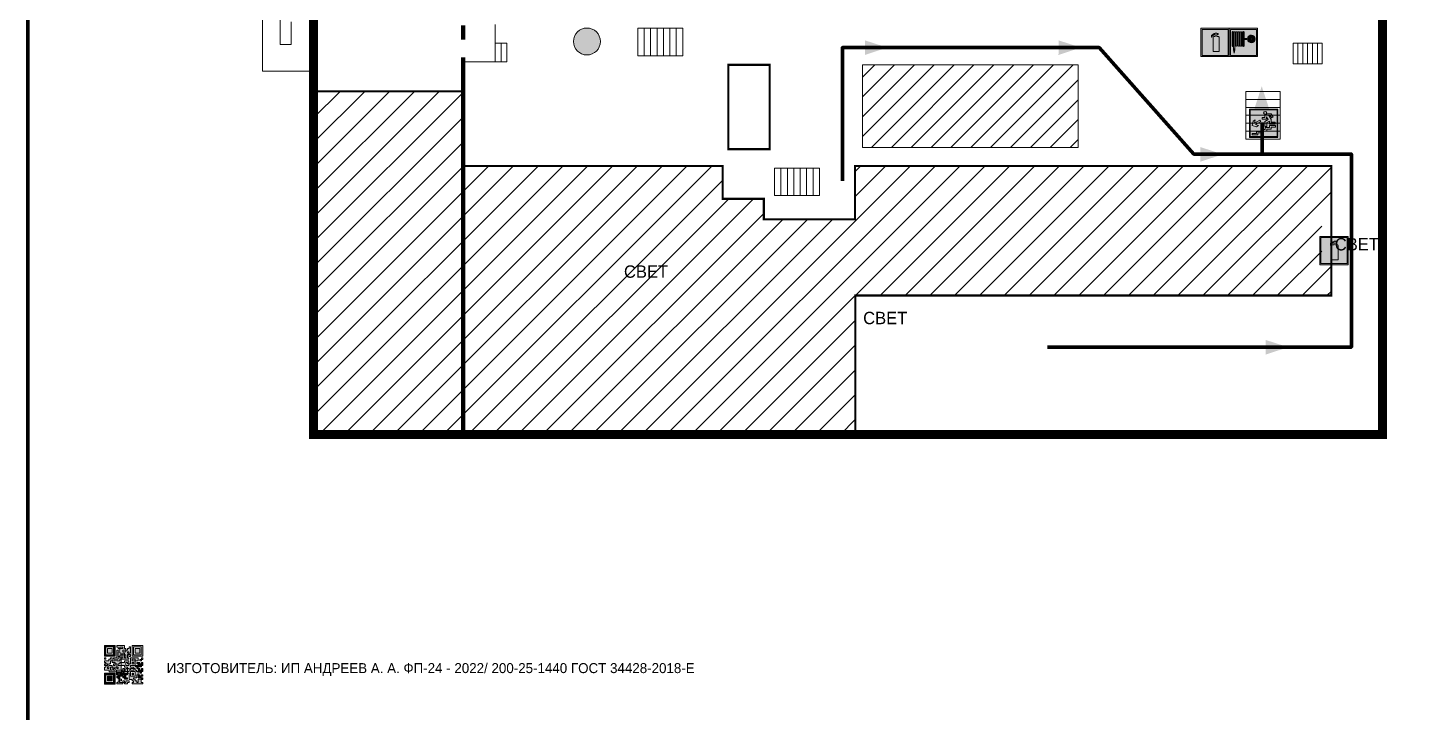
# Model space of a CAD drawing. Header units: millimetres. Extents: x 13114 to 67229, y 22859 to 38520.
# Drawn here: x 23439.1 to 23827.7, y 30508.5 to 30700.7 of the extents above; entities that cross this region are included whole.
import ezdxf

# ---------------------------------------------------------------- set-up
doc = ezdxf.new("R2010")
doc.units = ezdxf.units.MM
doc.layers.add('План_Штампы', color=7, linetype='Continuous')
doc.styles.add('обычный', font='arial.ttf')

# ---------------------------------------------------------------- blocks, each defined once
blk = doc.blocks.new('A$C7B8C2D5B')
at = {"lineweight": 0}
h = blk.add_hatch(color=5, dxfattribs=at)
h.dxf.hatch_style = 1
h.paths.add_polyline_path([(1.4, -3.02, 1), (-2.11, -3.02, 1)])
at = {"color": 5, "lineweight": 0}
blk.add_circle((-0.36, -3.02), 1.75, dxfattribs=at)
blk = doc.blocks.new('A$C3AD82952')
at = {"true_color": 0xf5f5ff}
h = blk.add_hatch(color=7, dxfattribs=at)
h.dxf.hatch_style = 1
h.paths.add_polyline_path([(8.21, 8.73, 0.414214), (7.89, 9.05), (7.22, 9.05), (7.22, 9.92), (7.59, 9.92, 1), (7.57, 10.36), (7.22, 10.36), (7.22, 10.6), (6.43, 10.6), (6.43, 10.36), (6.01, 10.36), (4.74, 9.59), (4.74, 8.69), (4.98, 8.73), (4.98, 9.26), (6.12, 9.91), (6.43, 9.91), (6.43, 9.05), (5.76, 9.05, 0.414214), (5.44, 8.73), (5.44, 2.2), (8.21, 2.2)], flags=0)
h.paths.add_polyline_path([(12.8, 12.8), (0, 12.8), (0, 0), (12.8, 0)])
h.paths.add_polyline_path([(0.51, 12.29), (12.29, 12.29), (12.29, 0.51), (0.51, 0.51)], flags=16)
h.paths.add_polyline_path([(4.74, 9.59), (6.01, 10.36), (6.43, 10.36), (6.43, 10.6), (7.22, 10.6), (7.22, 10.36), (7.59, 10.36, -0.94586), (7.59, 9.92), (7.22, 9.92), (7.22, 9.05), (7.89, 9.05, -0.414214), (8.21, 8.73), (8.21, 2.2), (5.44, 2.2), (5.44, 8.73, -0.414214), (5.76, 9.05), (6.43, 9.05), (6.43, 9.91), (6.12, 9.91), (4.98, 9.26), (4.98, 8.73), (4.74, 8.69)], flags=0)
h = blk.add_hatch(color=242)
h.dxf.hatch_style = 1
h.paths.add_polyline_path([(12.29, 12.29), (0.51, 12.29), (0.51, 0.51), (12.29, 0.51)])
h.paths.add_polyline_path([(4.74, 8.69), (4.74, 9.59), (6.01, 10.36), (6.43, 10.36), (6.43, 10.6), (7.22, 10.6), (7.22, 10.36), (7.59, 10.36, -0.94586), (7.59, 9.92), (7.22, 9.92), (7.22, 9.05), (7.89, 9.05, -0.414214), (8.21, 8.73), (8.21, 2.2), (5.44, 2.2), (5.44, 8.73, -0.414214), (5.76, 9.05), (6.43, 9.05), (6.43, 9.91), (6.12, 9.91), (4.98, 9.26), (4.98, 8.73)], flags=16)
h = blk.add_hatch(color=7, dxfattribs=at)
h.dxf.hatch_style = 1
h.paths.add_polyline_path([(8.21, 8.73, 0.414214), (7.89, 9.05), (7.22, 9.05), (7.22, 9.92), (7.59, 9.92, 1), (7.57, 10.36), (7.22, 10.36), (7.22, 10.6), (6.43, 10.6), (6.43, 10.36), (6.01, 10.36), (4.74, 9.59), (4.74, 8.69), (4.98, 8.73), (4.98, 9.26), (6.12, 9.91), (6.43, 9.91), (6.43, 9.05), (5.76, 9.05, 0.414214), (5.44, 8.73), (5.44, 2.2), (8.21, 2.2)])
at = {"color": 242, "lineweight": 5}
for p, q in [((0, 0), (0, 12.8)), ((0, 12.8), (12.8, 12.8)), ((12.8, 0), (12.8, 12.8)), ((6.01, 10.36), (4.74, 9.59)), ((4.74, 9.59), (4.74, 8.69)), ((4.74, 8.69), (4.98, 8.73)), ((4.98, 9.26), (6.12, 9.91)), ((4.98, 8.73), (4.98, 9.26)), ((5.44, 2.2), (5.44, 8.73)), ((5.76, 9.05), (6.43, 9.05)), ((6.01, 10.36), (6.43, 10.36)), ((6.12, 9.91), (6.43, 9.91)), ((7.22, 10.6), (6.43, 10.6)), ((6.43, 10.6), (6.43, 10.36)), ((6.43, 9.91), (6.43, 9.05)), ((7.22, 10.36), (7.22, 10.6)), ((7.59, 10.36), (7.22, 10.36)), ((7.22, 9.05), (7.22, 9.92)), ((7.59, 9.92), (7.22, 9.92)), ((7.89, 9.05), (7.22, 9.05)), ((8.21, 2.2), (8.21, 8.73)), ((0, 0), (12.8, 0)), ((5.44, 2.2), (8.21, 2.2))]:
    blk.add_line(p, q, dxfattribs=at)
blk.add_lwpolyline([(0.51, 12.29), (12.29, 12.29), (12.29, 0.51), (0.51, 0.51)], close=True, dxfattribs=at)
for centre, radius, start, end in [((5.76, 8.73), 0.32, 90, 180), ((7.58, 10.14), 0.223, 273.18746, 86.81254), ((7.89, 8.73), 0.32, 0, 90)]:
    blk.add_arc(centre, radius, start, end, dxfattribs=at)
blk = doc.blocks.new('вниз 3')
at = {"lineweight": 0, "true_color": 0xffffff}
h = blk.add_hatch(color=7, dxfattribs=at)
h.dxf.hatch_style = 1
h.paths.add_polyline_path([(40997.5, -4475.69), (40997.25, -4475.28), (40995.76, -4476.15), (40995.97, -4475.23), (40995.39, -4475.56), (40995.05, -4476.83), (40996.33, -4477.17), (40996.91, -4476.83), (40996, -4476.55)], flags=0)
h.paths.add_polyline_path([(40999.81, -4473.95), (41000.22, -4473.95), (41000.64, -4474.67), (41001.03, -4474.43), (41000.46, -4473.49), (41000.42, -4473.49), (40999.43, -4473.49), (40998.68, -4473.92), (40998.68, -4474.57), (40997.88, -4474.57), (40997.88, -4475), (40999.14, -4475), (40999.14, -4474.43), (40999.14, -4474.38), (40999.59, -4475.15), (40998.72, -4475.67), (40998.72, -4477.06), (40999.24, -4477.06), (40999.24, -4475.96), (40999.95, -4475.56), (40999.95, -4476.43), (41001.61, -4476.43), (41001.61, -4475.88), (41000.47, -4475.88), (41000.47, -4475.12)], flags=0)
h.paths.add_polyline_path([(40999.2, -4473.24, 1), (40998.35, -4473.24, 1)], flags=0)
h.paths.add_polyline_path([(41000.46, -4477.26), (41001.69, -4477.26), (41001.69, -4476.84), (41000.03, -4476.84), (41000.03, -4477.39), (40998.78, -4477.39), (40998.78, -4477.95), (40997.53, -4477.95), (40997.53, -4478.5), (40996.29, -4478.5), (40996.29, -4479.06), (40995.05, -4479.06), (40995.05, -4479.48), (40995.29, -4479.48), (40996.72, -4479.48), (40996.72, -4478.92), (40997.97, -4478.92), (40997.97, -4478.36), (40999.2, -4478.36), (40999.2, -4477.81), (41000.46, -4477.81)], flags=0)
h.paths.add_polyline_path([(41002.37, -4472.17), (40994.37, -4472.17), (40994.37, -4480.17), (41002.37, -4480.17)])
h.paths.add_polyline_path([(41002.16, -4479.96), (40994.57, -4479.96), (40994.57, -4472.37), (41002.16, -4472.37)], flags=16)
h.paths.add_polyline_path([(41001.61, -4475.88), (41001.61, -4476.43), (40999.95, -4476.43), (40999.95, -4475.56), (40999.24, -4475.96), (40999.24, -4477.06), (40998.72, -4477.06), (40998.72, -4475.67), (40999.59, -4475.15), (40999.14, -4474.38), (40999.14, -4474.43), (40999.14, -4475), (40997.88, -4475), (40997.88, -4474.57), (40998.68, -4474.57), (40998.68, -4473.92), (40999.43, -4473.49), (41000.42, -4473.49), (41000.46, -4473.49), (41001.03, -4474.43), (41000.64, -4474.67), (41000.22, -4473.95), (40999.81, -4473.95), (41000.47, -4475.12), (41000.47, -4475.88)], flags=0)
h.paths.add_polyline_path([(41001.69, -4476.84), (41001.69, -4477.26), (41000.46, -4477.26), (41000.46, -4477.81), (40999.2, -4477.81), (40999.2, -4478.36), (40997.97, -4478.36), (40997.97, -4478.92), (40996.72, -4478.92), (40996.72, -4479.48), (40995.05, -4479.48), (40995.05, -4479.06), (40996.29, -4479.06), (40996.29, -4478.5), (40997.53, -4478.5), (40997.53, -4477.95), (40998.78, -4477.95), (40998.78, -4477.39), (41000.03, -4477.39), (41000.03, -4476.84)], flags=0)
h.paths.add_polyline_path([(40998.35, -4473.24, -1), (40999.2, -4473.24, -1)], flags=0)
h.paths.add_polyline_path([(40997.5, -4475.69), (40996, -4476.55), (40996.91, -4476.83), (40996.33, -4477.17), (40995.05, -4476.83), (40995.39, -4475.56), (40995.97, -4475.23), (40995.76, -4476.15), (40997.25, -4475.28)], flags=0)
at = {"lineweight": 0}
h = blk.add_hatch(color=126, dxfattribs=at)
h.dxf.hatch_style = 1
h.paths.add_polyline_path([(41002.16, -4472.37), (40994.57, -4472.37), (40994.57, -4479.96), (41002.16, -4479.96)])
h.paths.add_polyline_path([(40995.97, -4475.23), (40995.76, -4476.15), (40997.25, -4475.28), (40997.5, -4475.69), (40996, -4476.55), (40996.91, -4476.83), (40996.33, -4477.17), (40995.05, -4476.83), (40995.39, -4475.56)], flags=16)
h.paths.add_polyline_path([(40997.88, -4474.57), (40998.68, -4474.57), (40998.68, -4473.92), (40999.43, -4473.49), (41000.42, -4473.49), (41000.46, -4473.49), (41001.03, -4474.43), (41000.64, -4474.67), (41000.22, -4473.95), (40999.81, -4473.95), (41000.47, -4475.12), (41000.47, -4475.88), (41001.61, -4475.88), (41001.61, -4476.43), (40999.95, -4476.43), (40999.95, -4475.56), (40999.24, -4475.96), (40999.24, -4477.06), (40998.72, -4477.06), (40998.72, -4475.67), (40999.59, -4475.15), (40999.14, -4474.38), (40999.14, -4474.43), (40999.14, -4475), (40997.88, -4475)], flags=16)
h.paths.add_polyline_path([(40998.35, -4473.24, -1), (40999.2, -4473.24, -1)], flags=16)
h.paths.add_polyline_path([(40997.53, -4477.95), (40998.78, -4477.95), (40998.78, -4477.39), (41000.03, -4477.39), (41000.03, -4476.84), (41001.69, -4476.84), (41001.69, -4477.26), (41000.46, -4477.26), (41000.46, -4477.81), (40999.2, -4477.81), (40999.2, -4478.36), (40997.97, -4478.36), (40997.97, -4478.92), (40996.72, -4478.92), (40996.72, -4479.48), (40995.05, -4479.48), (40995.05, -4479.06), (40996.29, -4479.06), (40996.29, -4478.5), (40997.53, -4478.5)], flags=16)
at = {"lineweight": 0, "true_color": 0xffffff}
h = blk.add_hatch(color=7, dxfattribs=at)
h.dxf.hatch_style = 1
h.paths.add_polyline_path([(40999.2, -4473.24, 1), (40998.35, -4473.24, 1)])
h.paths.add_polyline_path([(40999.81, -4473.95), (41000.22, -4473.95), (41000.64, -4474.67), (41001.03, -4474.43), (41000.46, -4473.49), (41000.42, -4473.49), (40999.43, -4473.49), (40998.68, -4473.92), (40998.68, -4474.57), (40997.88, -4474.57), (40997.88, -4475), (40999.14, -4475), (40999.14, -4474.43), (40999.14, -4474.38), (40999.59, -4475.15), (40998.72, -4475.67), (40998.72, -4477.06), (40999.24, -4477.06), (40999.24, -4475.96), (40999.95, -4475.56), (40999.95, -4476.43), (41001.61, -4476.43), (41001.61, -4475.88), (41000.47, -4475.88), (41000.47, -4475.12)])
h.paths.add_polyline_path([(40999.2, -4477.81), (41000.46, -4477.81), (41000.46, -4477.26), (41001.69, -4477.26), (41001.69, -4476.84), (41000.03, -4476.84), (41000.03, -4477.39), (40998.78, -4477.39), (40998.78, -4477.95), (40997.53, -4477.95), (40997.53, -4478.5), (40996.29, -4478.5), (40996.29, -4479.06), (40995.05, -4479.06), (40995.05, -4479.48), (40995.29, -4479.48), (40996.72, -4479.48), (40996.72, -4478.92), (40997.97, -4478.92), (40997.97, -4478.36), (40999.2, -4478.36)])
h.paths.add_polyline_path([(40997.5, -4475.69), (40997.25, -4475.28), (40995.76, -4476.15), (40995.97, -4475.23), (40995.39, -4475.56), (40995.05, -4476.83), (40996.33, -4477.17), (40996.91, -4476.83), (40996, -4476.55)])
at = {"color": 126, "lineweight": 0}
for points in [[(40994.37, -4472.17), (41002.37, -4472.17), (41002.37, -4480.17), (40994.37, -4480.17)], [(40994.57, -4472.37), (41002.16, -4472.37), (41002.16, -4479.96), (40994.57, -4479.96)]]:
    blk.add_lwpolyline(points, close=True, dxfattribs=at)
for points in [[(40995.05, -4476.83), (40995.39, -4475.56), (40995.97, -4475.23), (40995.76, -4476.15), (40997.25, -4475.28), (40997.5, -4475.69), (40996, -4476.55), (40996.91, -4476.83), (40996.33, -4477.17), (40995.05, -4476.83)], [(40995.29, -4479.48), (40995.05, -4479.48), (40995.05, -4479.06), (40996.29, -4479.06), (40996.29, -4478.5), (40997.53, -4478.5), (40997.53, -4477.95), (40998.78, -4477.95), (40998.78, -4477.39), (41000.03, -4477.39), (41000.03, -4476.84), (41001.69, -4476.84), (41001.69, -4477.26), (41000.46, -4477.26), (41000.46, -4477.81), (40999.2, -4477.81), (40999.2, -4478.36), (40997.97, -4478.36), (40997.97, -4478.92), (40996.72, -4478.92), (40996.72, -4479.48), (40995.05, -4479.48)], [(40999.14, -4474.43), (40999.14, -4475), (40997.88, -4475), (40997.88, -4474.57), (40998.68, -4474.57), (40998.68, -4473.92), (40999.43, -4473.49), (41000.42, -4473.49), (41000.46, -4473.49), (41001.03, -4474.43), (41000.64, -4474.67), (41000.22, -4473.95), (40999.81, -4473.95), (41000.47, -4475.12), (41000.47, -4475.88), (41001.61, -4475.88), (41001.61, -4476.43), (40999.95, -4476.43), (40999.95, -4475.56), (40999.24, -4475.96), (40999.24, -4477.06), (40998.72, -4477.06), (40998.72, -4475.67), (40999.59, -4475.15), (40999.14, -4474.38), (40999.14, -4474.43)]]:
    blk.add_lwpolyline(points, dxfattribs=at)
blk.add_circle((40998.77, -4473.24), 0.426, dxfattribs=at)
blk = doc.blocks.new('A$C37112FD5')
at = {"true_color": 0xf5f5ff}
h = blk.add_hatch(color=7, dxfattribs=at)
h.dxf.hatch_style = 1
h.paths.add_polyline_path([(12.8, -7.4), (0, -7.4), (0, -20.2), (12.8, -20.2)])
h.paths.add_polyline_path([(12.29, -7.91), (12.29, -19.69), (0.51, -19.69), (0.51, -7.91)], flags=16)
h.paths.add_polyline_path([(4.98, -9.04, -0.42597), (5.17, -9.22), (5.17, -12.25), (5.17, -15.29, -0.432244), (4.98, -15.47), (4.83, -15.47, -0.42597), (4.64, -15.29), (4.64, -12.25), (4.64, -9.22, -0.432244), (4.83, -9.04)], flags=0)
h.paths.add_polyline_path([(4.28, -9.22), (4.28, -12.25), (4.28, -15.29, -0.432244), (4.09, -15.47), (3.94, -15.47, -0.42597), (3.75, -15.29), (3.75, -12.25), (3.75, -9.22, -0.432244), (3.94, -9.04), (4.09, -9.04, -0.42597)], flags=0)
h.paths.add_polyline_path([(5.72, -9.04), (5.87, -9.04, -0.42597), (6.06, -9.22), (6.06, -12.25), (6.06, -15.29, -0.432244), (5.87, -15.47), (5.72, -15.47, -0.42597), (5.53, -15.29), (5.53, -12.25), (5.53, -9.22, -0.432244)], flags=0)
h.paths.add_polyline_path([(6.42, -8.9), (6.5, -8.9, -0.42597), (6.69, -9.08), (6.69, -12.03), (8.21, -12.03, -15.824349), (8.21, -12.47), (6.69, -12.47), (6.69, -15.42, -0.432244), (6.5, -15.6), (6.42, -15.6)], flags=0)
h.paths.add_polyline_path([(3.39, -9.22), (3.39, -12.25), (3.39, -15.29, -0.432244), (3.2, -15.47), (3.05, -15.47, -0.42597), (2.85, -15.29), (2.85, -12.25), (2.85, -9.22, -0.432244), (3.05, -9.04), (3.2, -9.04, -0.42597)], flags=0)
h.paths.add_polyline_path([(2.5, -9.22), (2.5, -16.71), (1.96, -16.71), (1.96, -9.22, -0.432244), (2.15, -9.04), (2.31, -9.04, -0.42597)], flags=0)
h.paths.add_polyline_path([(1.61, -8.9), (1.61, -15.6), (1.57, -15.6, -0.42597), (1.37, -15.42), (1.37, -12.03), (1.37, -9.09, -0.432244), (1.57, -8.9)], flags=0)
h.paths.add_polyline_path([(9.76, -10.81), (9.76, -12.03), (8.49, -12.03, -0.336371)], flags=0)
h.paths.add_polyline_path([(8.49, -12.47), (9.76, -12.47), (9.76, -13.7, -0.336371)], flags=0)
h.paths.add_polyline_path([(10.11, -10.81, -0.336371), (11.38, -12.03), (10.11, -12.03)], flags=0)
h.paths.add_polyline_path([(10.11, -12.47), (11.38, -12.47, -0.336371), (10.11, -13.7)], flags=0)
h.paths.add_polyline_path([(2.5, -16.84), (2.5, -17.05), (1.97, -17.05), (1.97, -16.84)], flags=0)
h.paths.add_polyline_path([(2.5, -17.24, -0.033778), (2.24, -18.6, -0.033778), (1.97, -17.24)], flags=0)
h = blk.add_hatch(color=242)
h.dxf.hatch_style = 1
h.paths.add_polyline_path([(12.29, -7.91), (0.51, -7.91), (0.51, -19.69), (12.29, -19.69)])
h.paths.add_polyline_path([(6.42, -15.6), (6.42, -8.9), (6.5, -8.9, -0.42597), (6.69, -9.08), (6.69, -12.03), (8.21, -12.03, -15.824349), (8.21, -12.47), (6.69, -12.47), (6.69, -15.42, -0.432244), (6.5, -15.6)], flags=16)
h.paths.add_polyline_path([(5.87, -15.47), (5.72, -15.47, -0.42597), (5.53, -15.29), (5.53, -12.25), (5.53, -9.22, -0.432244), (5.72, -9.04), (5.87, -9.04, -0.42597), (6.06, -9.22), (6.06, -12.25), (6.06, -15.29, -0.432244)], flags=16)
h.paths.add_polyline_path([(4.98, -15.47), (4.83, -15.47, -0.42597), (4.64, -15.29), (4.64, -12.25), (4.64, -9.22, -0.432244), (4.83, -9.04), (4.98, -9.04, -0.42597), (5.17, -9.22), (5.17, -12.25), (5.17, -15.29, -0.432244)], flags=16)
h.paths.add_polyline_path([(4.09, -15.47), (3.94, -15.47, -0.42597), (3.75, -15.29), (3.75, -12.25), (3.75, -9.22, -0.432244), (3.94, -9.04), (4.09, -9.04, -0.42597), (4.28, -9.22), (4.28, -12.25), (4.28, -15.29, -0.432244)], flags=16)
h.paths.add_polyline_path([(3.2, -15.47), (3.05, -15.47, -0.42597), (2.85, -15.29), (2.85, -12.25), (2.85, -9.22, -0.432244), (3.05, -9.04), (3.2, -9.04, -0.42597), (3.39, -9.22), (3.39, -12.25), (3.39, -15.29, -0.432244)], flags=16)
h.paths.add_polyline_path([(2.5, -17.05), (1.97, -17.05), (1.97, -16.84), (2.5, -16.84)], flags=16)
h.paths.add_polyline_path([(2.5, -17.24, -0.033778), (2.24, -18.6, -0.033778), (1.97, -17.24)], flags=16)
h.paths.add_polyline_path([(2.5, -16.71), (1.96, -16.71), (1.96, -9.22, -0.432244), (2.15, -9.04), (2.31, -9.04, -0.42597), (2.5, -9.22)], flags=16)
h.paths.add_polyline_path([(1.61, -15.6), (1.57, -15.6, -0.42597), (1.37, -15.42), (1.37, -12.03), (1.37, -9.09, -0.432244), (1.57, -8.9), (1.61, -8.9)], flags=16)
h.paths.add_polyline_path([(8.49, -12.47), (9.76, -12.47), (9.76, -13.7, -0.336371)], flags=0)
h.paths.add_polyline_path([(10.11, -13.7), (10.11, -12.47), (11.38, -12.47, -0.336371)], flags=0)
h.paths.add_polyline_path([(8.49, -12.03, -0.336371), (9.76, -10.81), (9.76, -12.03)], flags=0)
h.paths.add_polyline_path([(10.11, -12.03), (10.11, -10.81, -0.336371), (11.38, -12.03)], flags=0)
h = blk.add_hatch(color=7, dxfattribs=at)
h.dxf.hatch_style = 1
h.paths.add_polyline_path([(1.61, -8.9), (1.57, -8.9, 0.432244), (1.37, -9.09), (1.37, -12.03), (1.37, -15.42, 0.42597), (1.57, -15.6), (1.61, -15.6)])
h.paths.add_polyline_path([(2.5, -9.22, 0.42597), (2.31, -9.04), (2.15, -9.04, 0.432244), (1.96, -9.22), (1.96, -16.71), (2.5, -16.71)])
h.paths.add_polyline_path([(2.5, -16.84), (1.97, -16.84), (1.97, -17.05), (2.5, -17.05)])
h.paths.add_polyline_path([(2.5, -17.24), (1.97, -17.24, 0.033778), (2.24, -18.6, 0.033778)])
h.paths.add_polyline_path([(3.39, -12.25), (3.39, -9.22, 0.42597), (3.2, -9.04), (3.05, -9.04, 0.432244), (2.85, -9.22), (2.85, -12.25), (2.85, -15.29, 0.42597), (3.05, -15.47), (3.2, -15.47, 0.432244), (3.39, -15.29)])
h.paths.add_polyline_path([(4.28, -12.25), (4.28, -9.22, 0.42597), (4.09, -9.04), (3.94, -9.04, 0.432244), (3.75, -9.22), (3.75, -12.25), (3.75, -15.29, 0.42597), (3.94, -15.47), (4.09, -15.47, 0.432244), (4.28, -15.29)])
h.paths.add_polyline_path([(5.17, -12.25), (5.17, -9.22, 0.42597), (4.98, -9.04), (4.83, -9.04, 0.432244), (4.64, -9.22), (4.64, -12.25), (4.64, -15.29, 0.42597), (4.83, -15.47), (4.98, -15.47, 0.432244), (5.17, -15.29)])
h.paths.add_polyline_path([(6.06, -12.25), (6.06, -9.22, 0.42597), (5.87, -9.04), (5.72, -9.04, 0.432244), (5.53, -9.22), (5.53, -12.25), (5.53, -15.29, 0.42597), (5.72, -15.47), (5.87, -15.47, 0.432244), (6.06, -15.29)])
h.paths.add_polyline_path([(6.69, -12.47), (8.21, -12.47, 15.824349), (8.21, -12.03), (6.69, -12.03), (6.69, -9.08, 0.42597), (6.5, -8.9), (6.42, -8.9), (6.42, -15.6), (6.5, -15.6, 0.432244), (6.69, -15.42)])
h.paths.add_polyline_path([(8.49, -12.47), (9.76, -12.47), (9.76, -13.7, -0.336371)], flags=16)
h.paths.add_polyline_path([(8.49, -12.03, -0.336371), (9.76, -10.81), (9.76, -12.03)], flags=16)
h.paths.add_polyline_path([(10.11, -12.47), (11.38, -12.47, -0.336371), (10.11, -13.7)], flags=16)
h.paths.add_polyline_path([(10.11, -12.03), (10.11, -10.81, -0.336371), (11.38, -12.03)], flags=16)
h = blk.add_hatch(color=242)
h.dxf.hatch_style = 1
h.paths.add_polyline_path([(9.76, -10.81, 0.336371), (8.49, -12.03), (9.76, -12.03)])
h.paths.add_polyline_path([(10.11, -10.81), (10.11, -12.03), (11.38, -12.03, 0.336371)])
h.paths.add_polyline_path([(11.38, -12.47), (10.11, -12.47), (10.11, -13.7, 0.336371)])
h.paths.add_polyline_path([(9.76, -12.47), (8.49, -12.47, 0.336371), (9.76, -13.7)])
at = {"color": 242, "lineweight": 5}
for p, q in [((0, -20.2), (0, -7.4)), ((0, -7.4), (12.8, -7.4)), ((1.37, -12.03), (1.37, -9.08)), ((1.37, -12.03), (1.37, -15.42)), ((1.57, -8.9), (1.61, -8.9)), ((1.61, -8.9), (1.61, -15.6)), ((1.96, -16.71), (1.96, -9.22)), ((2.15, -9.04), (2.31, -9.04)), ((2.5, -16.71), (2.5, -9.22)), ((2.85, -12.25), (2.85, -9.22)), ((2.85, -12.25), (2.85, -15.29)), ((3.05, -9.04), (3.2, -9.04)), ((3.39, -12.25), (3.39, -9.22)), ((3.39, -12.25), (3.39, -15.29)), ((3.75, -12.25), (3.75, -9.22)), ((3.75, -12.25), (3.75, -15.29)), ((3.94, -9.04), (4.09, -9.04)), ((4.28, -12.25), (4.28, -9.22)), ((4.28, -12.25), (4.28, -15.29)), ((4.64, -12.25), (4.64, -9.22)), ((4.64, -12.25), (4.64, -15.29)), ((4.83, -9.04), (4.98, -9.04)), ((5.17, -12.25), (5.17, -9.22)), ((5.17, -12.25), (5.17, -15.29)), ((5.53, -12.25), (5.53, -9.22)), ((5.53, -12.25), (5.53, -15.29)), ((5.72, -9.04), (5.87, -9.04)), ((6.06, -12.25), (6.06, -9.22)), ((6.06, -12.25), (6.06, -15.29)), ((6.42, -8.9), (6.42, -15.6)), ((6.5, -8.9), (6.42, -8.9)), ((6.69, -12.03), (6.69, -9.08)), ((8.21, -12.03), (6.69, -12.03)), ((8.21, -12.47), (6.69, -12.47)), ((6.69, -12.47), (6.69, -15.42)), ((9.76, -12.03), (8.49, -12.03)), ((9.76, -12.47), (8.49, -12.47)), ((9.76, -10.81), (9.76, -12.03)), ((9.76, -12.47), (9.76, -13.7)), ((10.11, -10.81), (10.11, -12.03)), ((11.38, -12.03), (10.11, -12.03)), ((11.38, -12.47), (10.11, -12.47)), ((10.11, -12.47), (10.11, -13.7)), ((12.8, -20.2), (12.8, -7.4)), ((1.57, -15.6), (1.61, -15.6)), ((1.96, -16.71), (2.5, -16.71)), ((1.97, -16.84), (2.5, -16.84)), ((1.97, -17.05), (1.97, -16.84)), ((2.5, -17.05), (1.97, -17.05)), ((1.97, -17.24), (2.5, -17.24)), ((2.5, -16.84), (2.5, -17.05)), ((3.05, -15.47), (3.2, -15.47)), ((3.94, -15.47), (4.09, -15.47)), ((4.83, -15.47), (4.98, -15.47)), ((5.72, -15.47), (5.87, -15.47)), ((6.42, -15.6), (6.5, -15.6)), ((0, -20.2), (12.8, -20.2))]:
    blk.add_line(p, q, dxfattribs=at)
blk.add_lwpolyline([(0.51, -7.91), (12.29, -7.91), (12.29, -19.69), (0.51, -19.69)], close=True, dxfattribs=at)
for centre, radius, start, end in [((1.56, -9.09), 0.182, 87.10267, 180.60715), ((2.15, -9.22), 0.182, 87.10267, 180.60715), ((2.32, -9.22), 0.182, 359.39285, 92.89733), ((3.04, -9.22), 0.182, 87.10267, 180.60715), ((3.21, -9.22), 0.182, 359.39285, 92.89733), ((3.93, -9.22), 0.182, 87.10267, 180.60715), ((4.1, -9.22), 0.182, 359.39285, 92.89733), ((4.82, -9.22), 0.182, 87.10267, 180.60715), ((4.99, -9.22), 0.182, 359.39285, 92.89733), ((5.71, -9.22), 0.182, 87.10267, 180.60715), ((5.88, -9.22), 0.182, 359.39285, 92.89733), ((6.51, -9.09), 0.182, 359.39285, 92.89733), ((9.93, -12.25), 1.74, 187.23185, 172.76815), ((9.93, -12.25), 1.46, 96.99266, 171.35851), ((9.93, -12.25), 1.46, 188.64149, 263.00734), ((9.93, -12.25), 1.46, 8.64149, 83.00734), ((9.93, -12.25), 1.46, 276.99266, 351.35851), ((1.56, -15.42), 0.182, 179.39285, 272.89733), ((12.17, -15.98), 10.27, 187.04098, 194.7793), ((-7.7, -15.98), 10.27, 345.2207, 352.95902), ((3.04, -15.29), 0.182, 179.39285, 272.89733), ((3.21, -15.29), 0.182, 267.10267, 0.60715), ((3.93, -15.29), 0.182, 179.39285, 272.89733), ((4.1, -15.29), 0.182, 267.10267, 0.60715), ((4.82, -15.29), 0.182, 179.39285, 272.89733), ((4.99, -15.29), 0.182, 267.10267, 0.60715), ((5.71, -15.29), 0.182, 179.39285, 272.89733), ((5.88, -15.29), 0.182, 267.10267, 0.60715), ((6.51, -15.42), 0.182, 267.10267, 0.60715)]:
    blk.add_arc(centre, radius, start, end, dxfattribs=at)
blk = doc.blocks.new('QR')
at = {"lineweight": 0}
h = blk.add_hatch(color=256, dxfattribs=at)
h.dxf.hatch_style = 1
h.paths.add_polyline_path([(9241.16, 2687.38), (9242.01, 2687.38), (9242.01, 2687.83), (9241.59, 2687.83), (9241.59, 2688.68), (9239.45, 2688.68), (9239.45, 2688.25), (9239.86, 2688.25), (9239.86, 2687.83), (9240.29, 2687.83), (9240.29, 2688.25), (9241.16, 2688.25), (9241.16, 2687.83), (9240.29, 2687.83), (9240.29, 2687.38), (9239.45, 2687.38), (9239.45, 2685.22), (9238.57, 2685.22), (9238.57, 2684.8), (9239.02, 2684.8), (9239.02, 2684.37), (9238.13, 2684.37), (9238.13, 2683.92), (9239.02, 2683.92), (9239.02, 2683.5), (9239.44, 2683.5), (9239.44, 2682.64), (9239.87, 2682.64), (9239.87, 2682.18), (9239.44, 2682.18), (9239.44, 2682.64), (9238.13, 2682.64), (9238.13, 2681.76), (9237.71, 2681.76), (9237.71, 2682.64), (9238.13, 2682.64), (9238.13, 2683.07), (9237.27, 2683.07), (9237.27, 2683.51), (9237.71, 2683.51), (9237.71, 2684.37), (9238.13, 2684.37), (9238.13, 2685.22), (9237.71, 2685.22), (9237.71, 2684.8), (9237.28, 2684.8), (9237.28, 2684.38), (9235.98, 2684.38), (9235.98, 2683.92), (9236.4, 2683.92), (9236.4, 2683.49), (9236.84, 2683.49), (9236.84, 2683.07), (9236.4, 2683.07), (9236.4, 2682.64), (9235.98, 2682.64), (9235.98, 2681.76), (9237.29, 2681.76), (9237.29, 2681.33), (9239.43, 2681.33), (9239.43, 2681.76), (9240.74, 2681.76), (9240.74, 2683.05), (9239.87, 2683.05), (9239.87, 2683.5), (9240.29, 2683.5), (9240.29, 2683.91), (9240.74, 2683.91), (9240.74, 2684.81), (9240.29, 2684.81), (9240.29, 2684.79), (9240.29, 2684.37), (9239.45, 2684.37), (9239.45, 2684.8), (9239.87, 2684.8), (9239.87, 2685.21), (9240.74, 2685.21), (9240.74, 2686.1), (9240.29, 2686.1), (9240.29, 2685.64), (9239.86, 2685.64), (9239.86, 2686.95), (9240.29, 2686.95), (9240.29, 2686.52), (9240.74, 2686.52), (9240.74, 2686.1), (9241.16, 2686.1), (9241.16, 2686.53), (9241.59, 2686.53), (9241.59, 2686.1), (9242.02, 2686.1), (9242.02, 2685.21), (9241.59, 2685.21), (9241.59, 2686.1), (9241.16, 2686.1), (9241.16, 2685.21), (9240.74, 2685.21), (9240.74, 2684.81), (9242.89, 2684.81), (9242.89, 2685.22), (9242.47, 2685.22), (9242.47, 2686.11), (9242.89, 2686.11), (9242.89, 2686.52), (9242.46, 2686.52), (9242.46, 2686.95), (9242.89, 2686.95), (9242.89, 2686.52), (9243.32, 2686.52), (9243.32, 2688.26), (9242.9, 2688.26), (9242.9, 2687.83), (9242.47, 2687.83), (9242.47, 2687.38), (9242.01, 2687.38), (9242.01, 2686.94), (9241.16, 2686.94)])
h.paths.add_polyline_path([(9239.02, 2682.18), (9239.02, 2681.76), (9238.54, 2681.76), (9238.54, 2682.18)], flags=16)
h.paths.add_polyline_path([(9237.27, 2682.65), (9237.27, 2682.19), (9236.83, 2682.19), (9236.83, 2682.65)], flags=16)
h = blk.add_hatch(color=256, dxfattribs=at)
h.dxf.hatch_style = 1
h.paths.add_polyline_path([(9238.15, 2687.83), (9236.83, 2687.83), (9236.83, 2686.52), (9238.15, 2686.52)], flags=0)
h.paths.add_polyline_path([(9239.01, 2685.65), (9239.01, 2688.68), (9235.98, 2688.68), (9235.98, 2685.65)])
h.paths.add_polyline_path([(9236.41, 2686.1), (9236.41, 2688.26), (9238.56, 2688.26), (9238.56, 2686.1)], flags=16)
h.paths.add_polyline_path([(9236.83, 2686.52), (9236.83, 2687.83), (9238.15, 2687.83), (9238.15, 2686.52)], flags=0)
h = blk.add_hatch(color=256, dxfattribs=at)
h.dxf.hatch_style = 1
h.paths.add_polyline_path([(9243.32, 2686.11), (9242.89, 2686.11), (9242.89, 2685.64), (9243.32, 2685.64)])
h.paths.add_polyline_path([(9239.02, 2683.07), (9239.02, 2683.5), (9238.56, 2683.5), (9238.56, 2683.07)])
h.paths.add_polyline_path([(9236.4, 2684.8), (9236.4, 2685.22), (9235.98, 2685.22), (9235.98, 2684.8)])
h.paths.add_polyline_path([(9236.4, 2683.07), (9236.4, 2683.49), (9235.98, 2683.49), (9235.98, 2683.07)])
h = blk.add_hatch(color=256, dxfattribs=at)
h.dxf.hatch_style = 1
h.paths.add_polyline_path([(9238.15, 2686.52), (9238.15, 2687.83), (9236.83, 2687.83), (9236.83, 2686.52)])
h.paths.add_polyline_path([(9245.91, 2686.52), (9245.91, 2687.83), (9244.59, 2687.83), (9244.59, 2686.52)], flags=0)
h.paths.add_polyline_path([(9246.77, 2685.65), (9246.77, 2688.68), (9243.74, 2688.68), (9243.74, 2685.65)])
h.paths.add_polyline_path([(9244.17, 2686.1), (9244.17, 2688.26), (9246.32, 2688.26), (9246.32, 2686.1)], flags=16)
h.paths.add_polyline_path([(9244.59, 2686.52), (9244.59, 2687.83), (9245.91, 2687.83), (9245.91, 2686.52)], flags=0)
h = blk.add_hatch(color=256, dxfattribs=at)
h.dxf.hatch_style = 1
h.paths.add_polyline_path([(9240.75, 2681.76), (9240.75, 2681.35), (9241.17, 2681.35), (9241.17, 2681.76)])
h.paths.add_polyline_path([(9241.6, 2682.18), (9241.17, 2682.18), (9241.17, 2681.76), (9241.6, 2681.76)])
h.paths.add_polyline_path([(9242.47, 2681.34), (9242.47, 2682.19), (9242.02, 2682.19), (9242.02, 2681.76), (9241.6, 2681.76), (9241.6, 2681.34)])
h.paths.add_polyline_path([(9239.87, 2678.3), (9239.44, 2678.3), (9239.44, 2677.89), (9241.17, 2677.89), (9241.17, 2678.3), (9240.28, 2678.3), (9240.28, 2678.73), (9239.87, 2678.73)])
h.paths.add_polyline_path([(9240.75, 2678.73), (9240.75, 2679.19), (9240.28, 2679.19), (9240.28, 2678.73)])
h.paths.add_polyline_path([(9241.6, 2678.73), (9241.17, 2678.73), (9241.17, 2678.3), (9241.6, 2678.3)])
h.paths.add_polyline_path([(9242.02, 2678.3), (9241.6, 2678.3), (9241.6, 2677.89), (9242.48, 2677.89), (9242.48, 2678.31), (9242.9, 2678.31), (9242.9, 2678.73), (9242.02, 2678.73)])
h.paths.add_polyline_path([(9246.36, 2684.37), (9246.36, 2684.79), (9245.93, 2684.79), (9245.93, 2684.37)])
h.paths.add_polyline_path([(9246.78, 2685.2), (9246.36, 2685.2), (9246.36, 2684.79), (9246.78, 2684.79)])
h.paths.add_polyline_path([(9245.91, 2687.83), (9244.59, 2687.83), (9244.59, 2686.52), (9245.91, 2686.52)])
h = blk.add_hatch(color=256, dxfattribs=at)
h.dxf.hatch_style = 1
h.paths.add_polyline_path([(9243.32, 2682.64), (9243.32, 2683.07), (9244.62, 2683.07), (9244.62, 2684.37), (9243.74, 2684.37), (9243.74, 2684.8), (9244.62, 2684.8), (9244.62, 2684.37), (9245.48, 2684.37), (9245.48, 2685.22), (9243.32, 2685.22), (9243.32, 2683.5), (9242.89, 2683.5), (9242.89, 2683.06), (9242.01, 2683.06), (9242.01, 2683.91), (9242.47, 2683.91), (9242.47, 2683.5), (9242.89, 2683.5), (9242.89, 2684.38), (9241.59, 2684.38), (9241.59, 2683.91), (9240.74, 2683.91), (9240.74, 2683.05), (9241.59, 2683.05), (9241.59, 2682.64), (9242.47, 2682.64), (9242.47, 2682.19), (9242.91, 2682.19), (9242.91, 2681.34), (9242.48, 2681.34), (9242.48, 2680.91), (9242.91, 2680.91), (9242.91, 2679.17), (9243.75, 2679.17), (9243.75, 2678.73), (9244.2, 2678.73), (9244.2, 2678.3), (9243.75, 2678.3), (9243.75, 2677.88), (9246.78, 2677.88), (9246.78, 2678.3), (9246.35, 2678.3), (9246.35, 2679.19), (9245.48, 2679.19), (9245.48, 2678.31), (9245.05, 2678.31), (9245.05, 2678.73), (9244.62, 2678.73), (9244.62, 2679.19), (9244.2, 2679.19), (9244.2, 2679.61), (9245.05, 2679.61), (9245.05, 2680.46), (9245.48, 2680.46), (9245.48, 2681.34), (9245.04, 2681.34), (9245.04, 2681.76), (9244.63, 2681.76), (9244.63, 2682.19), (9244.21, 2682.19), (9244.21, 2681.76), (9243.32, 2681.76), (9243.32, 2682.19), (9244.21, 2682.19), (9244.21, 2682.64)])
h.paths.add_polyline_path([(9243.75, 2683.49), (9243.75, 2683.92), (9244.21, 2683.92), (9244.21, 2683.49)], flags=16)
h.paths.add_polyline_path([(9243.32, 2681.34), (9244.63, 2681.34), (9244.63, 2680.04), (9243.32, 2680.04)], flags=16)
h.paths.add_polyline_path([(9243.76, 2680.89), (9244.18, 2680.89), (9244.18, 2680.48), (9243.76, 2680.48)], flags=0)
h = blk.add_hatch(color=256, dxfattribs=at)
h.dxf.hatch_style = 1
h.paths.add_polyline_path([(9242.02, 2680.46), (9242.48, 2680.46), (9242.48, 2680.91), (9241.58, 2680.91), (9241.58, 2681.35), (9241.17, 2681.35), (9241.17, 2680.91), (9240.75, 2680.91), (9240.75, 2681.33), (9239.43, 2681.33), (9239.43, 2680.46), (9239.86, 2680.46), (9239.86, 2680.92), (9240.3, 2680.92), (9240.3, 2680.46), (9239.86, 2680.46), (9239.86, 2680.04), (9239.44, 2680.04), (9239.44, 2679.62), (9239.86, 2679.62), (9239.86, 2679.19), (9240.29, 2679.19), (9240.29, 2680.03), (9241.18, 2680.03), (9241.18, 2680.47), (9241.6, 2680.47), (9241.6, 2680.03), (9241.18, 2680.03), (9241.18, 2679.61), (9241.6, 2679.61), (9241.6, 2679.19), (9242.47, 2679.19), (9242.47, 2679.6), (9242.02, 2679.6)])
h = blk.add_hatch(color=256, dxfattribs=at)
h.dxf.hatch_style = 1
h.paths.add_polyline_path([(9246.36, 2683.07), (9246.78, 2683.07), (9246.78, 2683.92), (9246.36, 2683.92), (9246.36, 2683.49), (9245.92, 2683.49), (9245.92, 2683.92), (9245.06, 2683.92), (9245.06, 2683.49), (9245.48, 2683.49), (9245.48, 2683.07), (9244.62, 2683.07), (9244.62, 2682.65), (9245.05, 2682.65), (9245.05, 2682.18), (9245.48, 2682.18), (9245.48, 2682.65), (9246.36, 2682.65)])
h.paths.add_polyline_path([(9246.78, 2682.18), (9246.36, 2682.18), (9246.36, 2681.75), (9245.92, 2681.75), (9245.92, 2682.18), (9245.48, 2682.18), (9245.48, 2681.34), (9245.48, 2681.34), (9245.94, 2681.34), (9245.94, 2680.91), (9246.36, 2680.91), (9246.36, 2681.34), (9246.78, 2681.34)])
h = blk.add_hatch(color=256, dxfattribs=at)
h.dxf.hatch_style = 1
h.paths.add_polyline_path([(9235.98, 2680.9), (9235.98, 2677.86), (9239.02, 2677.86), (9239.02, 2680.9)])
h.paths.add_polyline_path([(9238.57, 2680.48), (9238.57, 2678.32), (9236.41, 2678.32), (9236.41, 2680.48)], flags=16)
h.paths.add_polyline_path([(9238.15, 2680.05), (9238.15, 2678.74), (9236.83, 2678.74), (9236.83, 2680.05)], flags=0)
h = blk.add_hatch(color=256, dxfattribs=at)
h.dxf.hatch_style = 1
h.paths.add_polyline_path([(9238.15, 2680.05), (9236.83, 2680.05), (9236.83, 2678.74), (9238.15, 2678.74)])
h = blk.add_hatch(color=256, dxfattribs=at)
h.dxf.hatch_style = 1
h.paths.add_polyline_path([(9244.18, 2680.48), (9244.18, 2680.89), (9243.76, 2680.89), (9243.76, 2680.48)])
h = blk.add_hatch(color=256, dxfattribs=at)
h.dxf.hatch_style = 1
h.paths.add_polyline_path([(9245.93, 2680.04), (9245.93, 2680.46), (9245.48, 2680.46), (9245.48, 2679.62), (9246.35, 2679.62), (9246.35, 2680.04)])
h.paths.add_polyline_path([(9246.78, 2680.04), (9246.78, 2680.46), (9246.35, 2680.46), (9246.35, 2680.04)])
h.paths.add_polyline_path([(9246.78, 2679.18), (9246.78, 2679.62), (9246.35, 2679.62), (9246.35, 2679.18)])
for points in [[(9237.71, 2685.22), (9238.13, 2685.22), (9238.13, 2684.37), (9237.71, 2684.37), (9237.71, 2683.51), (9237.27, 2683.51), (9237.27, 2683.07), (9238.13, 2683.07), (9238.13, 2682.64), (9237.71, 2682.64), (9237.71, 2681.76), (9238.13, 2681.76), (9238.13, 2682.64), (9239.44, 2682.64), (9239.44, 2683.5), (9239.02, 2683.5), (9239.02, 2683.07), (9238.56, 2683.07), (9238.56, 2683.5), (9239.02, 2683.5), (9239.02, 2683.92), (9238.13, 2683.92), (9238.13, 2684.37), (9239.02, 2684.37), (9239.02, 2684.8), (9238.57, 2684.8), (9238.57, 2685.22), (9239.45, 2685.22), (9239.45, 2687.38), (9240.29, 2687.38), (9240.29, 2687.83), (9239.86, 2687.83), (9239.86, 2688.25), (9239.45, 2688.25), (9239.45, 2688.68), (9241.59, 2688.68), (9241.59, 2687.83), (9242.01, 2687.83), (9242.01, 2687.38), (9242.47, 2687.38), (9242.47, 2687.83), (9242.9, 2687.83), (9242.9, 2688.26), (9243.32, 2688.26), (9243.32, 2686.52), (9242.89, 2686.52), (9242.89, 2686.11), (9243.32, 2686.11), (9243.32, 2685.64), (9242.89, 2685.64), (9242.89, 2686.11), (9242.47, 2686.11), (9242.47, 2685.22), (9242.89, 2685.22), (9242.89, 2684.81), (9240.74, 2684.81), (9240.74, 2683.91), (9241.59, 2683.91), (9241.59, 2684.38), (9242.89, 2684.38), (9242.89, 2683.5), (9242.47, 2683.5), (9242.47, 2683.91), (9242.01, 2683.91), (9242.01, 2683.06), (9242.89, 2683.06), (9242.89, 2683.5), (9243.32, 2683.5), (9243.32, 2685.22), (9245.48, 2685.22), (9245.48, 2684.37), (9244.62, 2684.37), (9244.62, 2683.07), (9245.48, 2683.07), (9245.48, 2683.49), (9245.06, 2683.49), (9245.06, 2683.92), (9245.92, 2683.92), (9245.92, 2683.49), (9246.36, 2683.49), (9246.36, 2683.92), (9246.78, 2683.92), (9246.78, 2683.07), (9246.36, 2683.07), (9246.36, 2682.65), (9245.48, 2682.65), (9245.48, 2682.18), (9245.92, 2682.18), (9245.92, 2681.75), (9246.36, 2681.75), (9246.36, 2682.18), (9246.78, 2682.18), (9246.78, 2681.34), (9246.36, 2681.34), (9246.36, 2680.91), (9245.94, 2680.91), (9245.94, 2681.34), (9245.48, 2681.34), (9245.48, 2680.46), (9245.93, 2680.46), (9245.93, 2680.04), (9246.35, 2680.04), (9246.35, 2680.46), (9246.78, 2680.46), (9246.78, 2680.04), (9246.78, 2680.04), (9246.35, 2680.04), (9246.35, 2679.62), (9246.78, 2679.62), (9246.78, 2679.18), (9246.35, 2679.18), (9246.35, 2678.3), (9246.78, 2678.3), (9246.78, 2677.88), (9243.75, 2677.88), (9243.75, 2678.3), (9244.2, 2678.3), (9244.2, 2678.73), (9243.75, 2678.73), (9243.75, 2679.17), (9242.91, 2679.17), (9242.91, 2680.91), (9242.48, 2680.91), (9242.48, 2680.46), (9242.02, 2680.46), (9242.02, 2679.6), (9242.47, 2679.6), (9242.47, 2679.19), (9241.6, 2679.19), (9241.6, 2679.61), (9241.18, 2679.61), (9241.18, 2680.03), (9240.29, 2680.03), (9240.29, 2679.19), (9240.75, 2679.19), (9240.75, 2678.73), (9240.28, 2678.73), (9240.28, 2678.3), (9241.17, 2678.3), (9241.17, 2678.73), (9241.6, 2678.73), (9241.6, 2678.3), (9242.02, 2678.3), (9242.02, 2678.73), (9242.9, 2678.73), (9242.9, 2678.31), (9242.48, 2678.31), (9242.48, 2677.89), (9241.6, 2677.89), (9241.6, 2678.3), (9241.17, 2678.3), (9241.17, 2677.89), (9239.44, 2677.89), (9239.44, 2678.3), (9239.87, 2678.3), (9239.87, 2678.73), (9240.28, 2678.73), (9240.28, 2679.19), (9240.29, 2679.19), (9239.86, 2679.19), (9239.86, 2679.62), (9239.44, 2679.62), (9239.44, 2680.04), (9239.86, 2680.04), (9239.86, 2680.46), (9239.43, 2680.46), (9239.43, 2681.33), (9237.29, 2681.33), (9237.29, 2681.76), (9235.98, 2681.76), (9235.98, 2682.64), (9236.4, 2682.64), (9236.4, 2683.07), (9235.98, 2683.07), (9235.98, 2683.49), (9236.4, 2683.49), (9236.4, 2683.92), (9235.98, 2683.92), (9235.98, 2684.38), (9237.28, 2684.38), (9237.28, 2684.8), (9237.71, 2684.8), (9237.71, 2685.22), (9237.92, 2685.22)], [(9240.74, 2685.21), (9239.87, 2685.21), (9239.87, 2684.8), (9239.45, 2684.8), (9239.45, 2684.37), (9240.29, 2684.37), (9240.29, 2684.79), (9240.29, 2684.81), (9240.74, 2684.81), (9240.74, 2685.21), (9239.87, 2685.21)], [(9240.74, 2686.1), (9240.74, 2686.52), (9240.29, 2686.52), (9240.29, 2686.95), (9239.86, 2686.95), (9239.86, 2685.64), (9240.29, 2685.64), (9240.29, 2686.1), (9240.74, 2686.1), (9240.74, 2686.52)], [(9240.74, 2683.05), (9240.74, 2681.76), (9239.43, 2681.76), (9239.43, 2681.33), (9240.75, 2681.33), (9240.75, 2681.35), (9240.75, 2680.91), (9241.17, 2680.91), (9241.17, 2681.35), (9241.58, 2681.35), (9241.58, 2680.91), (9242.48, 2680.91), (9242.48, 2681.34), (9242.91, 2681.34), (9242.91, 2682.19), (9242.47, 2682.19), (9242.47, 2682.64), (9241.59, 2682.64), (9241.59, 2683.05), (9240.74, 2683.05)], [(9240.74, 2683.91), (9240.29, 2683.91), (9240.29, 2683.5), (9239.87, 2683.5), (9239.87, 2683.05), (9240.74, 2683.05), (9240.74, 2683.91)], [(9241.6, 2681.76), (9242.02, 2681.76), (9242.02, 2682.19), (9242.47, 2682.19), (9242.47, 2681.34), (9241.6, 2681.34), (9241.6, 2681.76)], [(9244.62, 2683.07), (9243.32, 2683.07), (9243.32, 2682.64), (9244.21, 2682.64), (9244.21, 2682.19), (9243.32, 2682.19), (9243.32, 2681.76), (9244.21, 2681.76), (9244.21, 2682.19), (9244.63, 2682.19), (9244.63, 2681.76), (9245.04, 2681.76), (9245.04, 2681.34), (9245.48, 2681.34)], [(9244.62, 2684.37), (9244.62, 2684.8), (9243.74, 2684.8), (9243.74, 2684.37), (9244.62, 2684.37)], [(9245.48, 2682.18), (9245.05, 2682.18), (9245.05, 2682.65), (9244.62, 2682.65), (9244.62, 2683.07)], [(9245.48, 2682.18), (9245.48, 2681.34)], [(9239.86, 2680.46), (9239.86, 2680.92), (9240.3, 2680.92), (9240.3, 2680.46), (9239.86, 2680.46)], [(9245.48, 2680.46), (9245.05, 2680.46), (9245.05, 2679.61), (9244.2, 2679.61), (9244.2, 2679.19), (9244.62, 2679.19), (9244.62, 2678.73), (9245.05, 2678.73), (9245.05, 2678.31), (9245.48, 2678.31), (9245.48, 2679.19), (9246.35, 2679.19), (9246.35, 2679.07)], [(9246.35, 2679.62), (9245.48, 2679.62), (9245.48, 2680.46)], [(9245.48, 2680.46), (9245.48, 2679.62), (9246.35, 2679.62), (9246.35, 2680.04), (9245.93, 2680.04), (9245.93, 2680.46), (9245.48, 2680.46), (9245.48, 2679.62)], [(9246.35, 2679.62), (9246.35, 2679.18)]]:
    blk.add_lwpolyline(points, dxfattribs=at)
for points in [[(9235.98, 2685.65), (9239.01, 2685.65), (9239.01, 2688.68), (9235.98, 2688.68)], [(9235.98, 2684.8), (9236.4, 2684.8), (9236.4, 2685.22), (9235.98, 2685.22)], [(9236.41, 2688.26), (9238.56, 2688.26), (9238.56, 2686.1), (9236.41, 2686.1)], [(9236.83, 2687.83), (9238.15, 2687.83), (9238.15, 2686.52), (9236.83, 2686.52)], [(9240.29, 2687.83), (9241.16, 2687.83), (9241.16, 2688.25), (9240.29, 2688.25)], [(9240.29, 2688.25), (9241.16, 2688.25), (9241.16, 2687.83), (9240.29, 2687.83)], [(9241.16, 2686.1), (9240.74, 2686.1), (9240.74, 2685.21), (9241.16, 2685.21)], [(9242.01, 2687.38), (9241.16, 2687.38), (9241.16, 2686.94), (9242.01, 2686.94)], [(9241.16, 2687.38), (9242.01, 2687.38), (9242.01, 2686.94), (9241.16, 2686.94)], [(9241.16, 2686.53), (9241.59, 2686.53), (9241.59, 2686.1), (9241.16, 2686.1)], [(9241.59, 2686.1), (9242.02, 2686.1), (9242.02, 2685.21), (9241.59, 2685.21)], [(9242.89, 2686.52), (9242.46, 2686.52), (9242.46, 2686.95), (9242.89, 2686.95)], [(9243.74, 2685.65), (9246.77, 2685.65), (9246.77, 2688.68), (9243.74, 2688.68)], [(9244.17, 2688.26), (9246.32, 2688.26), (9246.32, 2686.1), (9244.17, 2686.1)], [(9244.59, 2687.83), (9245.91, 2687.83), (9245.91, 2686.52), (9244.59, 2686.52)], [(9246.36, 2685.2), (9246.78, 2685.2), (9246.78, 2684.79), (9246.36, 2684.79)], [(9236.4, 2683.07), (9236.84, 2683.07), (9236.84, 2683.49), (9236.4, 2683.49)], [(9236.83, 2682.19), (9237.27, 2682.19), (9237.27, 2682.65), (9236.83, 2682.65)], [(9238.54, 2682.18), (9239.02, 2682.18), (9239.02, 2681.76), (9238.54, 2681.76)], [(9239.44, 2682.64), (9239.87, 2682.64), (9239.87, 2682.18), (9239.44, 2682.18)], [(9240.75, 2681.76), (9241.17, 2681.76), (9241.17, 2681.35), (9240.75, 2681.35)], [(9241.17, 2682.18), (9241.6, 2682.18), (9241.6, 2681.76), (9241.17, 2681.76)], [(9243.32, 2680.04), (9244.63, 2680.04), (9244.63, 2681.34), (9243.32, 2681.34)], [(9243.75, 2683.92), (9244.21, 2683.92), (9244.21, 2683.49), (9243.75, 2683.49)], [(9245.93, 2684.79), (9246.36, 2684.79), (9246.36, 2684.37), (9245.93, 2684.37)], [(9235.98, 2677.86), (9239.02, 2677.86), (9239.02, 2680.9), (9235.98, 2680.9)], [(9236.41, 2680.48), (9238.57, 2680.48), (9238.57, 2678.32), (9236.41, 2678.32)], [(9236.83, 2680.05), (9238.15, 2680.05), (9238.15, 2678.74), (9236.83, 2678.74)], [(9241.18, 2680.03), (9241.6, 2680.03), (9241.6, 2680.47), (9241.18, 2680.47)], [(9243.76, 2680.89), (9244.18, 2680.89), (9244.18, 2680.48), (9243.76, 2680.48)]]:
    blk.add_lwpolyline(points, close=True, dxfattribs=at)

msp = doc.modelspace()

# ---------------------------------------------------------------- hatches: boundary and pattern name
at = {"lineweight": 0}
h = msp.add_hatch(dxfattribs=at)
h.set_pattern_fill('ANSI31', color=256, scale=1.24, angle=180)
h.set_pattern_definition([(225, (46351.657, 41160.7256), (2.7838794, -2.7838794), [])])
h.paths.add_polyline_path([(23733.68, 30667.06), (23733.68, 30690.22), (23673.23, 30690.22), (23673.23, 30667.06)])
h = msp.add_hatch(dxfattribs=at)
h.set_pattern_fill('ANSI31', color=256, scale=1.55, angle=180)
h.set_pattern_definition([(225, (56488.7027, 44679.652), (3.47984925, -3.47984925), [])])
h.paths.add_polyline_path([(23519.25, 30586.49), (23561.18, 30586.49), (23561.18, 30682.8), (23519.25, 30682.8)])
h.paths.add_polyline_path([(23561.18, 30586.49), (23671.18, 30586.49), (23671.18, 30625.5), (23804.7, 30625.5), (23804.7, 30634.16), (23802, 30634.16), (23802, 30642.1), (23802, 30650.03), (23804.7, 30650.03), (23804.7, 30661.87), (23671.1, 30661.87), (23671.1, 30646.88), (23645.54, 30646.88), (23645.54, 30652.65), (23634, 30652.65), (23634, 30661.87), (23561.18, 30661.87)])
h.paths.add_polyline_path([(23546.81, 30637.52), (23532.36, 30637.52), (23532.36, 30629.45), (23546.81, 30629.45)], flags=24)
h.paths.add_polyline_path([(23614.89, 30623.77), (23600.43, 30623.77), (23600.43, 30615.7), (23614.89, 30615.7)], flags=24)
h.paths.add_polyline_path([(23744.93, 30645.88), (23730.47, 30645.88), (23730.47, 30637.8), (23744.93, 30637.8)], flags=24)

# ---------------------------------------------------------------- linework, layer by layer
at = {"color": 1, "lineweight": 100}
msp.add_lwpolyline([(23439.09, 30895.6), (24039.09, 30895.6), (24039.09, 30500.6), (23439.09, 30500.6)], close=True, dxfattribs=at)
at = {"lineweight": 0}
for points, const_width in [([(23819.03, 30775.09), (23819.03, 30587.12)], 2.48), ([(23820.28, 30586.49), (23519.25, 30586.49), (23519.25, 30715.43)], 2.48), ([(23561.18, 30701.36), (23561.18, 30697.27)], 1.24), ([(23561.18, 30692.35), (23561.18, 30586.23)], 1.24), ([(23561.18, 30682.8), (23519.25, 30682.8)], 0.62), ([(23561.18, 30661.87), (23634, 30661.87), (23634, 30652.65), (23645.54, 30652.65), (23645.54, 30646.88), (23671.1, 30646.88), (23671.1, 30661.87), (23804.7, 30661.87), (23804.7, 30625.5), (23671.18, 30625.5), (23671.18, 30586.23)], 0.62)]:
    msp.add_lwpolyline(points, dxfattribs=dict(at, const_width=const_width))
for points in [[(23518.94, 30688.44), (23504.97, 30688.44), (23504.97, 30721.81), (23519.15, 30721.81)], [(23512.94, 30709.8), (23512.94, 30716.26), (23509.89, 30716.26), (23509.89, 30695.95), (23512.94, 30695.95), (23512.94, 30702.31)], [(23819.03, 30586.23), (23519.25, 30586.23), (23519.25, 30715.43)], [(23570.21, 30696.31), (23570.21, 30701.53)], [(23573.46, 30691.12), (23561.17, 30691.12)], [(23561.18, 30586.49), (23561.18, 30682.8), (23519.25, 30682.8), (23519.25, 30586.49), (23561.18, 30586.49), (23561.18, 30682.8)], [(23804.7, 30661.87), (23804.7, 30625.5), (23671.18, 30625.5), (23671.18, 30586.49), (23561.18, 30586.23), (23561.18, 30661.87), (23634, 30661.87), (23634, 30652.65), (23645.54, 30652.65), (23645.54, 30646.88), (23671.1, 30646.88), (23671.1, 30661.87), (23804.7, 30661.87)]]:
    msp.add_lwpolyline(points, dxfattribs=at)
for points in [[(23611.99, 30692.82), (23611.99, 30700.54), (23610.19, 30700.54), (23610.19, 30692.82)], [(23613.79, 30692.82), (23613.79, 30700.54), (23611.99, 30700.54), (23611.99, 30692.82)], [(23615.59, 30692.82), (23615.59, 30700.54), (23613.79, 30700.54), (23613.79, 30692.82)], [(23617.39, 30692.82), (23617.39, 30700.54), (23615.59, 30700.54), (23615.59, 30692.82)], [(23619.19, 30692.82), (23619.19, 30700.54), (23617.39, 30700.54), (23617.39, 30692.82)], [(23620.99, 30692.82), (23620.99, 30700.54), (23619.19, 30700.54), (23619.19, 30692.82)], [(23622.79, 30692.82), (23622.79, 30700.54), (23620.99, 30700.54), (23620.99, 30692.82)], [(23571.83, 30691.12), (23570.21, 30691.12), (23570.21, 30696.31), (23571.83, 30696.31)], [(23573.46, 30691.12), (23571.83, 30691.12), (23571.83, 30696.31), (23573.46, 30696.31)], [(23795.31, 30690.49), (23795.31, 30696.33), (23793.95, 30696.33), (23793.95, 30690.49)], [(23796.67, 30690.49), (23796.67, 30696.33), (23795.31, 30696.33), (23795.31, 30690.49)], [(23798.03, 30690.49), (23798.03, 30696.33), (23796.67, 30696.33), (23796.67, 30690.49)], [(23799.4, 30690.49), (23799.4, 30696.33), (23798.03, 30696.33), (23798.03, 30690.49)], [(23800.76, 30690.49), (23800.76, 30696.33), (23799.4, 30696.33), (23799.4, 30690.49)], [(23802.12, 30690.49), (23802.12, 30696.33), (23800.76, 30696.33), (23800.76, 30690.49)], [(23733.68, 30690.22), (23673.23, 30690.22), (23673.23, 30667.06), (23733.68, 30667.06)], [(23780.75, 30680.54), (23790.3, 30680.54), (23790.3, 30682.77), (23780.75, 30682.77)], [(23780.75, 30678.32), (23790.3, 30678.32), (23790.3, 30680.54), (23780.75, 30680.54)], [(23780.75, 30676.09), (23790.3, 30676.09), (23790.3, 30678.32), (23780.75, 30678.32)], [(23780.75, 30673.86), (23790.3, 30673.86), (23790.3, 30676.09), (23780.75, 30676.09)], [(23780.75, 30671.63), (23790.3, 30671.63), (23790.3, 30673.86), (23780.75, 30673.86)], [(23780.75, 30669.41), (23790.3, 30669.41), (23790.3, 30671.63), (23780.75, 30671.63)], [(23650.34, 30653.56), (23650.34, 30661.28), (23648.54, 30661.28), (23648.54, 30653.56)], [(23652.14, 30653.56), (23652.14, 30661.28), (23650.34, 30661.28), (23650.34, 30653.56)], [(23653.94, 30653.56), (23653.94, 30661.28), (23652.14, 30661.28), (23652.14, 30653.56)], [(23655.74, 30653.56), (23655.74, 30661.28), (23653.94, 30661.28), (23653.94, 30653.56)], [(23657.54, 30653.56), (23657.54, 30661.28), (23655.74, 30661.28), (23655.74, 30653.56)], [(23659.34, 30653.56), (23659.34, 30661.28), (23657.54, 30661.28), (23657.54, 30653.56)], [(23661.14, 30653.56), (23661.14, 30661.28), (23659.34, 30661.28), (23659.34, 30653.56)]]:
    msp.add_lwpolyline(points, close=True, dxfattribs=at)
at = {"color": 126, "lineweight": 100, "true_color": 0x008754}
for points in [[(23785.26, 30665.21), (23766.12, 30665.21), (23739.59, 30695.11), (23667.58, 30695.11), (23667.58, 30657.66)], [(23725.11, 30611.01), (23810.31, 30611.01), (23810.31, 30665.21), (23785.26, 30665.21), (23785.26, 30674.06)]]:
    msp.add_lwpolyline(points, dxfattribs=at)
at = {"lineweight": 0, "const_width": 0.62}
msp.add_lwpolyline([(23647.17, 30666.6), (23635.59, 30666.6), (23635.59, 30690.22), (23647.17, 30690.22)], close=True, dxfattribs=at)
at = {"layer": 'План_Штампы', "color": 126, "true_color": 0x008754}
for points in [[(23673.87, 30693.02), (23673.88, 30697.12), (23680.17, 30695.09)], [(23728.17, 30693.02), (23728.18, 30697.12), (23734.47, 30695.09)], [(23787.23, 30677.95), (23783.13, 30677.96), (23785.17, 30684.25)], [(23767.96, 30663.06), (23767.97, 30667.16), (23774.26, 30665.13)], [(23786.29, 30608.93), (23786.3, 30613.03), (23792.59, 30611)]]:
    msp.add_solid(points, dxfattribs=at)

# ---------------------------------------------------------------- block references
at = {"xscale": 2.159999998450279, "yscale": 2.159999998450279, "zscale": 2.159999998450279, "rotation": 180}
msp.add_blockref('A$C7B8C2D5B', (23595.13, 30690.28), dxfattribs=at)
for name, p, xscale, yscale, zscale in [('A$C3AD82952', (23768.13, 30692.58), 0.6200000000000001, 0.6200000000000001, 0.6200000000000001), ('A$C37112FD5', (23776.06, 30705.1), 0.6199984132498504, 0.6199984132498504, 0.6199984132498504), ('A$C3AD82952', (23801.47, 30634.16), 0.6200000000000001, 0.6200000000000001, 0.6200000000000001)]:
    msp.add_blockref(name, p, dxfattribs=dict(xscale=xscale, yscale=yscale, zscale=zscale))
at = {"color": 126, "true_color": 0x008754, "xscale": 0.9920000000000002, "yscale": 0.9920000000000002, "zscale": 0.9920000000000002}
msp.add_blockref('вниз 3', (-16884.65, 35114.21), dxfattribs=at)
at = {"color": 22, "lineweight": 100, "true_color": 0xbb1e10}
msp.add_blockref('QR', (14224.6, 27838.6), dxfattribs=at)

# ---------------------------------------------------------------- texts
at = {"lineweight": 0, "attachment_point": 5, "style": 'обычный'}
for s, insert, char_height, width in [('\\pi-10.416,l10.416,t10.416;{\\fProxima Nova Rg|b0|i0|c204|p2;СВЕТ\\H1.1997x; }', (23811.85, 30639.87), 3.472, 157.044), ('\\pi-10.416,l10.416,t10.416;{\\fProxima Nova Rg|b0|i0|c204|p2;СВЕТ\\H1.1997x; }', (23612.5, 30632.2), 3.472, 157.044), ('\\pi-10.416,l10.416,t10.416;{\\fProxima Nova Rg|b0|i0|c204|p2;СВЕТ\\H1.1997x; }', (23679.58, 30619.17), 3.472, 157.044), ('\\pi-8.4,l8.4,t8.4;{\\fProxima Nova Rg|b0|i0|c204|p2;ИЗГОТОВИТЕЛЬ: ИП АНДРЕЕВ А. А.\\fProxima Nova Rg|b0|i0|c0|p2; \\fProxima Nova Rg|b0|i0|c204|p2;ФП-24 - 2022/ 200-25-1440 ГОСТ 34428-2018-Е\\H1.2266x; }', (23552.1, 30520.53), 2.8, 191.3484)]:
    msp.add_mtext(s, dxfattribs=dict(at, insert=insert, char_height=char_height, width=width))

doc.saveas('drawing.dxf')
